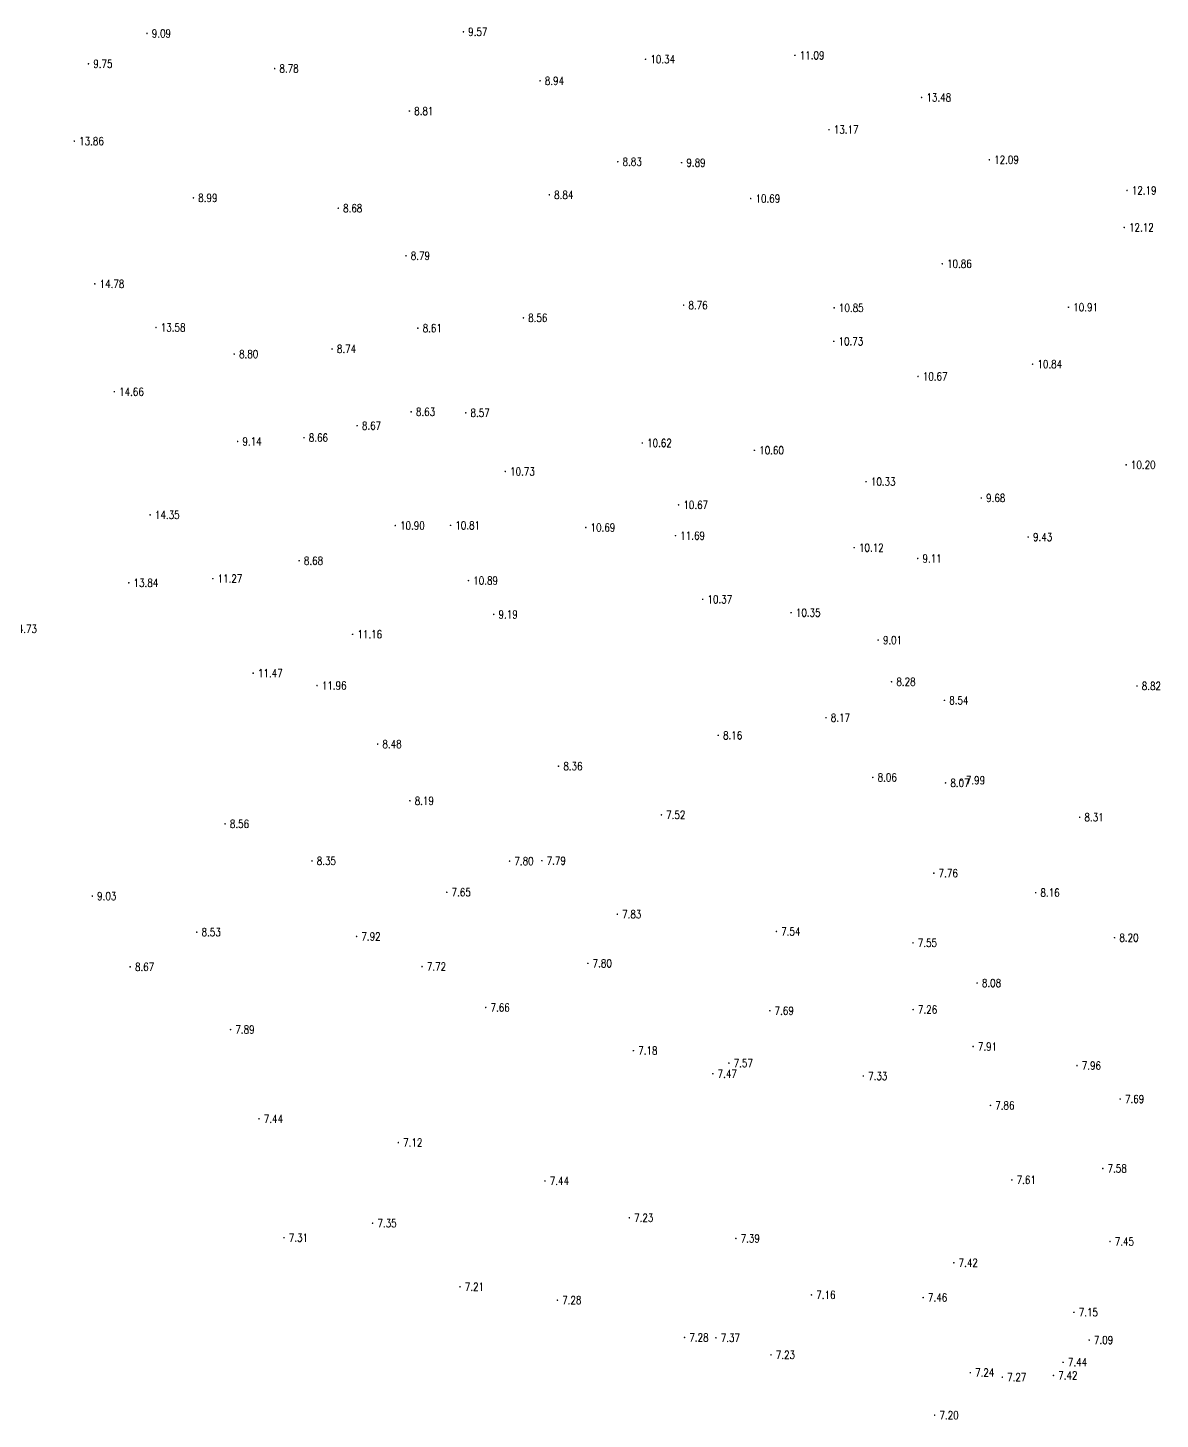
# Model space of a CAD drawing. Extents: x 476861 to 479475, y 2367369 to 2370541.
# Drawn here: x 477275.4 to 477416.8, y 2368489.7 to 2368663.5 of the extents above; entities that cross this region are included whole.
import ezdxf
from ezdxf.enums import TextEntityAlignment as Align

# ---------------------------------------------------------------- set-up
doc = ezdxf.new("R2010")
doc.units = 0
doc.header["$LTSCALE"] = 0.5
doc.layers.get('0').update_dxf_attribs({"linetype": 'CONTINUOUS'})
doc.layers.add('GCD', color=1, linetype='CONTINUOUS')
doc.styles.add('HZ', font='rs.shx', dxfattribs={"width": 0.8, "bigfont": 'hztxt.shx'})

# ---------------------------------------------------------------- blocks, each defined once
blk = doc.blocks.new('GC200')
at = {"linetype": 'Continuous', "const_width": 0.2, "flags": 128}
blk.add_lwpolyline([(-0.1, 0, 1), (0.1, 0, 1)], format="xyb", close=True, dxfattribs=at)

msp = doc.modelspace()

# ---------------------------------------------------------------- block references
at = {"layer": 'GCD', "linetype": 'Continuous'}
ref = msp.add_blockref('GC200', (477329.77, 2368663.018, 9.565), dxfattribs=dict(at, xscale=0.5, yscale=0.5, zscale=0.5))
ref.add_attrib('height', '9.57', dxfattribs={"linetype": 'Continuous', "height": 1, "style": 'HZ', "width": 0.8}).set_placement((477330.37, 2368663.018, 9.565), align=Align.MIDDLE_LEFT)
ref = msp.add_blockref('GC200', (477290.253, 2368662.818, 9.092), dxfattribs=dict(at, xscale=0.5, yscale=0.5, zscale=0.5))
ref.add_attrib('height', '9.09', dxfattribs={"linetype": 'Continuous', "height": 1, "style": 'HZ', "width": 0.8}).set_placement((477290.853, 2368662.818, 9.092), align=Align.MIDDLE_LEFT)
ref = msp.add_blockref('GC200', (477352.52, 2368659.59, 10.342), dxfattribs=dict(at, xscale=0.5, yscale=0.5, zscale=0.5))
ref.add_attrib('height', '10.34', dxfattribs={"linetype": 'Continuous', "height": 1, "style": 'HZ', "width": 0.8}).set_placement((477353.12, 2368659.59, 10.342), align=Align.MIDDLE_LEFT)
ref = msp.add_blockref('GC200', (477371.174, 2368660.078, 11.09), dxfattribs=dict(at, xscale=0.5, yscale=0.5, zscale=0.5))
ref.add_attrib('height', '11.09', dxfattribs={"linetype": 'Continuous', "height": 1, "style": 'HZ', "width": 0.8}).set_placement((477371.774, 2368660.078, 11.09), align=Align.MIDDLE_LEFT)
ref = msp.add_blockref('GC200', (477282.94, 2368659.024, 9.748), dxfattribs=dict(at, xscale=0.5, yscale=0.5, zscale=0.5))
ref.add_attrib('height', '9.75', dxfattribs={"linetype": 'Continuous', "height": 1, "style": 'HZ', "width": 0.8}).set_placement((477283.54, 2368659.024, 9.748), align=Align.MIDDLE_LEFT)
ref = msp.add_blockref('GC200', (477306.198, 2368658.427, 8.78), dxfattribs=dict(at, xscale=0.5, yscale=0.5, zscale=0.5))
ref.add_attrib('height', '8.78', dxfattribs={"linetype": 'Continuous', "height": 1, "style": 'HZ', "width": 0.8}).set_placement((477306.798, 2368658.427, 8.78), align=Align.MIDDLE_LEFT)
ref = msp.add_blockref('GC200', (477339.344, 2368656.897, 8.94), dxfattribs=dict(at, xscale=0.5, yscale=0.5, zscale=0.5))
ref.add_attrib('height', '8.94', dxfattribs={"linetype": 'Continuous', "height": 1, "style": 'HZ', "width": 0.8}).set_placement((477339.944, 2368656.897, 8.94), align=Align.MIDDLE_LEFT)
ref = msp.add_blockref('GC200', (477387, 2368654.816, 13.483), dxfattribs=dict(at, xscale=0.5, yscale=0.5, zscale=0.5))
ref.add_attrib('height', '13.48', dxfattribs={"linetype": 'Continuous', "height": 1, "style": 'HZ', "width": 0.8}).set_placement((477387.6, 2368654.816, 13.483), align=Align.MIDDLE_LEFT)
ref = msp.add_blockref('GC200', (477323.025, 2368653.122, 8.807), dxfattribs=dict(at, xscale=0.5, yscale=0.5, zscale=0.5))
ref.add_attrib('height', '8.81', dxfattribs={"linetype": 'Continuous', "height": 1, "style": 'HZ', "width": 0.8}).set_placement((477323.625, 2368653.122, 8.807), align=Align.MIDDLE_LEFT)
ref = msp.add_blockref('GC200', (477375.431, 2368650.8, 13.168), dxfattribs=dict(at, xscale=0.5, yscale=0.5, zscale=0.5))
ref.add_attrib('height', '13.17', dxfattribs={"linetype": 'Continuous', "height": 1, "style": 'HZ', "width": 0.8}).set_placement((477376.031, 2368650.8, 13.168), align=Align.MIDDLE_LEFT)
ref = msp.add_blockref('GC200', (477281.175, 2368649.363, 13.863), dxfattribs=dict(at, xscale=0.5, yscale=0.5, zscale=0.5))
ref.add_attrib('height', '13.86', dxfattribs={"linetype": 'Continuous', "height": 1, "style": 'HZ', "width": 0.8}).set_placement((477281.775, 2368649.363, 13.863), align=Align.MIDDLE_LEFT)
ref = msp.add_blockref('GC200', (477349.053, 2368646.791, 8.83), dxfattribs=dict(at, xscale=0.5, yscale=0.5, zscale=0.5))
ref.add_attrib('height', '8.83', dxfattribs={"linetype": 'Continuous', "height": 1, "style": 'HZ', "width": 0.8}).set_placement((477349.653, 2368646.791, 8.83), align=Align.MIDDLE_LEFT)
ref = msp.add_blockref('GC200', (477357.021, 2368646.67, 9.885), dxfattribs=dict(at, xscale=0.5, yscale=0.5, zscale=0.5))
ref.add_attrib('height', '9.89', dxfattribs={"linetype": 'Continuous', "height": 1, "style": 'HZ', "width": 0.8}).set_placement((477357.621, 2368646.67, 9.885), align=Align.MIDDLE_LEFT)
ref = msp.add_blockref('GC200', (477395.458, 2368647.038, 12.093), dxfattribs=dict(at, xscale=0.5, yscale=0.5, zscale=0.5))
ref.add_attrib('height', '12.09', dxfattribs={"linetype": 'Continuous', "height": 1, "style": 'HZ', "width": 0.8}).set_placement((477396.058, 2368647.038, 12.093), align=Align.MIDDLE_LEFT)
ref = msp.add_blockref('GC200', (477296.048, 2368642.275, 8.994), dxfattribs=dict(at, xscale=0.5, yscale=0.5, zscale=0.5))
ref.add_attrib('height', '8.99', dxfattribs={"linetype": 'Continuous', "height": 1, "style": 'HZ', "width": 0.8}).set_placement((477296.648, 2368642.275, 8.994), align=Align.MIDDLE_LEFT)
ref = msp.add_blockref('GC200', (477340.503, 2368642.66, 8.837), dxfattribs=dict(at, xscale=0.5, yscale=0.5, zscale=0.5))
ref.add_attrib('height', '8.84', dxfattribs={"linetype": 'Continuous', "height": 1, "style": 'HZ', "width": 0.8}).set_placement((477341.103, 2368642.66, 8.837), align=Align.MIDDLE_LEFT)
ref = msp.add_blockref('GC200', (477365.651, 2368642.19, 10.685), dxfattribs=dict(at, xscale=0.5, yscale=0.5, zscale=0.5))
ref.add_attrib('height', '10.69', dxfattribs={"linetype": 'Continuous', "height": 1, "style": 'HZ', "width": 0.8}).set_placement((477366.251, 2368642.19, 10.685), align=Align.MIDDLE_LEFT)
ref = msp.add_blockref('GC200', (477412.653, 2368643.201, 12.189), dxfattribs=dict(at, xscale=0.5, yscale=0.5, zscale=0.5))
ref.add_attrib('height', '12.19', dxfattribs={"linetype": 'Continuous', "height": 1, "style": 'HZ', "width": 0.8}).set_placement((477413.253, 2368643.201, 12.189), align=Align.MIDDLE_LEFT)
ref = msp.add_blockref('GC200', (477314.142, 2368640.977, 8.68), dxfattribs=dict(at, xscale=0.5, yscale=0.5, zscale=0.5))
ref.add_attrib('height', '8.68', dxfattribs={"linetype": 'Continuous', "height": 1, "style": 'HZ', "width": 0.8}).set_placement((477314.742, 2368640.977, 8.68), align=Align.MIDDLE_LEFT)
ref = msp.add_blockref('GC200', (477412.308, 2368638.58, 12.123), dxfattribs=dict(at, xscale=0.5, yscale=0.5, zscale=0.5))
ref.add_attrib('height', '12.12', dxfattribs={"linetype": 'Continuous', "height": 1, "style": 'HZ', "width": 0.8}).set_placement((477412.908, 2368638.58, 12.123), align=Align.MIDDLE_LEFT)
ref = msp.add_blockref('GC200', (477322.6, 2368635.042, 8.786), dxfattribs=dict(at, xscale=0.5, yscale=0.5, zscale=0.5))
ref.add_attrib('height', '8.79', dxfattribs={"linetype": 'Continuous', "height": 1, "style": 'HZ', "width": 0.8}).set_placement((477323.2, 2368635.042, 8.786), align=Align.MIDDLE_LEFT)
ref = msp.add_blockref('GC200', (477389.58, 2368634.039, 10.858), dxfattribs=dict(at, xscale=0.5, yscale=0.5, zscale=0.5))
ref.add_attrib('height', '10.86', dxfattribs={"linetype": 'Continuous', "height": 1, "style": 'HZ', "width": 0.8}).set_placement((477390.18, 2368634.039, 10.858), align=Align.MIDDLE_LEFT)
ref = msp.add_blockref('GC200', (477283.736, 2368631.527, 14.78), dxfattribs=dict(at, xscale=0.5, yscale=0.5, zscale=0.5))
ref.add_attrib('height', '14.78', dxfattribs={"linetype": 'Continuous', "height": 1, "style": 'HZ', "width": 0.8}).set_placement((477284.336, 2368631.527, 14.78), align=Align.MIDDLE_LEFT)
ref = msp.add_blockref('GC200', (477357.283, 2368628.868, 8.76), dxfattribs=dict(at, xscale=0.5, yscale=0.5, zscale=0.5))
ref.add_attrib('height', '8.76', dxfattribs={"linetype": 'Continuous', "height": 1, "style": 'HZ', "width": 0.8}).set_placement((477357.883, 2368628.868, 8.76), align=Align.MIDDLE_LEFT)
ref = msp.add_blockref('GC200', (477376.074, 2368628.538, 10.847), dxfattribs=dict(at, xscale=0.5, yscale=0.5, zscale=0.5))
ref.add_attrib('height', '10.85', dxfattribs={"linetype": 'Continuous', "height": 1, "style": 'HZ', "width": 0.8}).set_placement((477376.674, 2368628.538, 10.847), align=Align.MIDDLE_LEFT)
ref = msp.add_blockref('GC200', (477405.344, 2368628.609, 10.912), dxfattribs=dict(at, xscale=0.5, yscale=0.5, zscale=0.5))
ref.add_attrib('height', '10.91', dxfattribs={"linetype": 'Continuous', "height": 1, "style": 'HZ', "width": 0.8}).set_placement((477405.944, 2368628.609, 10.912), align=Align.MIDDLE_LEFT)
ref = msp.add_blockref('GC200', (477337.261, 2368627.286, 8.56), dxfattribs=dict(at, xscale=0.5, yscale=0.5, zscale=0.5))
ref.add_attrib('height', '8.56', dxfattribs={"linetype": 'Continuous', "height": 1, "style": 'HZ', "width": 0.8}).set_placement((477337.861, 2368627.286, 8.56), align=Align.MIDDLE_LEFT)
ref = msp.add_blockref('GC200', (477291.373, 2368626.08, 13.583), dxfattribs=dict(at, xscale=0.5, yscale=0.5, zscale=0.5))
ref.add_attrib('height', '13.58', dxfattribs={"linetype": 'Continuous', "height": 1, "style": 'HZ', "width": 0.8}).set_placement((477291.973, 2368626.08, 13.583), align=Align.MIDDLE_LEFT)
ref = msp.add_blockref('GC200', (477324.084, 2368625.999, 8.612), dxfattribs=dict(at, xscale=0.5, yscale=0.5, zscale=0.5))
ref.add_attrib('height', '8.61', dxfattribs={"linetype": 'Continuous', "height": 1, "style": 'HZ', "width": 0.8}).set_placement((477324.684, 2368625.999, 8.612), align=Align.MIDDLE_LEFT)
ref = msp.add_blockref('GC200', (477313.369, 2368623.396, 8.744), dxfattribs=dict(at, xscale=0.5, yscale=0.5, zscale=0.5))
ref.add_attrib('height', '8.74', dxfattribs={"linetype": 'Continuous', "height": 1, "style": 'HZ', "width": 0.8}).set_placement((477313.969, 2368623.396, 8.744), align=Align.MIDDLE_LEFT)
ref = msp.add_blockref('GC200', (477376.026, 2368624.347, 10.734), dxfattribs=dict(at, xscale=0.5, yscale=0.5, zscale=0.5))
ref.add_attrib('height', '10.73', dxfattribs={"linetype": 'Continuous', "height": 1, "style": 'HZ', "width": 0.8}).set_placement((477376.626, 2368624.347, 10.734), align=Align.MIDDLE_LEFT)
ref = msp.add_blockref('GC200', (477301.148, 2368622.762, 8.795), dxfattribs=dict(at, xscale=0.5, yscale=0.5, zscale=0.5))
ref.add_attrib('height', '8.80', dxfattribs={"linetype": 'Continuous', "height": 1, "style": 'HZ', "width": 0.8}).set_placement((477301.748, 2368622.762, 8.795), align=Align.MIDDLE_LEFT)
ref = msp.add_blockref('GC200', (477400.865, 2368621.497, 10.838), dxfattribs=dict(at, xscale=0.5, yscale=0.5, zscale=0.5))
ref.add_attrib('height', '10.84', dxfattribs={"linetype": 'Continuous', "height": 1, "style": 'HZ', "width": 0.8}).set_placement((477401.465, 2368621.497, 10.838), align=Align.MIDDLE_LEFT)
ref = msp.add_blockref('GC200', (477386.552, 2368619.963, 10.668), dxfattribs=dict(at, xscale=0.5, yscale=0.5, zscale=0.5))
ref.add_attrib('height', '10.67', dxfattribs={"linetype": 'Continuous', "height": 1, "style": 'HZ', "width": 0.8}).set_placement((477387.152, 2368619.963, 10.668), align=Align.MIDDLE_LEFT)
ref = msp.add_blockref('GC200', (477286.174, 2368618.057, 14.664), dxfattribs=dict(at, xscale=0.5, yscale=0.5, zscale=0.5))
ref.add_attrib('height', '14.66', dxfattribs={"linetype": 'Continuous', "height": 1, "style": 'HZ', "width": 0.8}).set_placement((477286.774, 2368618.057, 14.664), align=Align.MIDDLE_LEFT)
ref = msp.add_blockref('GC200', (477323.241, 2368615.544, 8.63), dxfattribs=dict(at, xscale=0.5, yscale=0.5, zscale=0.5))
ref.add_attrib('height', '8.63', dxfattribs={"linetype": 'Continuous', "height": 1, "style": 'HZ', "width": 0.8}).set_placement((477323.841, 2368615.544, 8.63), align=Align.MIDDLE_LEFT)
ref = msp.add_blockref('GC200', (477330.063, 2368615.42, 8.569), dxfattribs=dict(at, xscale=0.5, yscale=0.5, zscale=0.5))
ref.add_attrib('height', '8.57', dxfattribs={"linetype": 'Continuous', "height": 1, "style": 'HZ', "width": 0.8}).set_placement((477330.663, 2368615.42, 8.569), align=Align.MIDDLE_LEFT)
ref = msp.add_blockref('GC200', (477316.496, 2368613.814, 8.67), dxfattribs=dict(at, xscale=0.5, yscale=0.5, zscale=0.5))
ref.add_attrib('height', '8.67', dxfattribs={"linetype": 'Continuous', "height": 1, "style": 'HZ', "width": 0.8}).set_placement((477317.096, 2368613.814, 8.67), align=Align.MIDDLE_LEFT)
ref = msp.add_blockref('GC200', (477301.572, 2368611.841, 9.136), dxfattribs=dict(at, xscale=0.5, yscale=0.5, zscale=0.5))
ref.add_attrib('height', '9.14', dxfattribs={"linetype": 'Continuous', "height": 1, "style": 'HZ', "width": 0.8}).set_placement((477302.172, 2368611.841, 9.136), align=Align.MIDDLE_LEFT)
ref = msp.add_blockref('GC200', (477309.862, 2368612.318, 8.665), dxfattribs=dict(at, xscale=0.5, yscale=0.5, zscale=0.5))
ref.add_attrib('height', '8.66', dxfattribs={"linetype": 'Continuous', "height": 1, "style": 'HZ', "width": 0.8}).set_placement((477310.462, 2368612.318, 8.665), align=Align.MIDDLE_LEFT)
ref = msp.add_blockref('GC200', (477352.113, 2368611.65, 10.617), dxfattribs=dict(at, xscale=0.5, yscale=0.5, zscale=0.5))
ref.add_attrib('height', '10.62', dxfattribs={"linetype": 'Continuous', "height": 1, "style": 'HZ', "width": 0.8}).set_placement((477352.713, 2368611.65, 10.617), align=Align.MIDDLE_LEFT)
ref = msp.add_blockref('GC200', (477366.116, 2368610.734, 10.597), dxfattribs=dict(at, xscale=0.5, yscale=0.5, zscale=0.5))
ref.add_attrib('height', '10.60', dxfattribs={"linetype": 'Continuous', "height": 1, "style": 'HZ', "width": 0.8}).set_placement((477366.716, 2368610.734, 10.597), align=Align.MIDDLE_LEFT)
ref = msp.add_blockref('GC200', (477335, 2368608.092, 10.733), dxfattribs=dict(at, xscale=0.5, yscale=0.5, zscale=0.5))
ref.add_attrib('height', '10.73', dxfattribs={"linetype": 'Continuous', "height": 1, "style": 'HZ', "width": 0.8}).set_placement((477335.6, 2368608.092, 10.733), align=Align.MIDDLE_LEFT)
ref = msp.add_blockref('GC200', (477412.541, 2368608.922, 10.202), dxfattribs=dict(at, xscale=0.5, yscale=0.5, zscale=0.5))
ref.add_attrib('height', '10.20', dxfattribs={"linetype": 'Continuous', "height": 1, "style": 'HZ', "width": 0.8}).set_placement((477413.141, 2368608.922, 10.202), align=Align.MIDDLE_LEFT)
ref = msp.add_blockref('GC200', (477380.061, 2368606.824, 10.33), dxfattribs=dict(at, xscale=0.5, yscale=0.5, zscale=0.5))
ref.add_attrib('height', '10.33', dxfattribs={"linetype": 'Continuous', "height": 1, "style": 'HZ', "width": 0.8}).set_placement((477380.661, 2368606.824, 10.33), align=Align.MIDDLE_LEFT)
ref = msp.add_blockref('GC200', (477356.648, 2368603.913, 10.668), dxfattribs=dict(at, xscale=0.5, yscale=0.5, zscale=0.5))
ref.add_attrib('height', '10.67', dxfattribs={"linetype": 'Continuous', "height": 1, "style": 'HZ', "width": 0.8}).set_placement((477357.248, 2368603.913, 10.668), align=Align.MIDDLE_LEFT)
ref = msp.add_blockref('GC200', (477394.458, 2368604.781, 9.679), dxfattribs=dict(at, xscale=0.5, yscale=0.5, zscale=0.5))
ref.add_attrib('height', '9.68', dxfattribs={"linetype": 'Continuous', "height": 1, "style": 'HZ', "width": 0.8}).set_placement((477395.058, 2368604.781, 9.679), align=Align.MIDDLE_LEFT)
ref = msp.add_blockref('GC200', (477290.645, 2368602.668, 14.346), dxfattribs=dict(at, xscale=0.5, yscale=0.5, zscale=0.5))
ref.add_attrib('height', '14.35', dxfattribs={"linetype": 'Continuous', "height": 1, "style": 'HZ', "width": 0.8}).set_placement((477291.245, 2368602.668, 14.346), align=Align.MIDDLE_LEFT)
ref = msp.add_blockref('GC200', (477321.258, 2368601.339, 10.904), dxfattribs=dict(at, xscale=0.5, yscale=0.5, zscale=0.5))
ref.add_attrib('height', '10.90', dxfattribs={"linetype": 'Continuous', "height": 1, "style": 'HZ', "width": 0.8}).set_placement((477321.858, 2368601.339, 10.904), align=Align.MIDDLE_LEFT)
ref = msp.add_blockref('GC200', (477328.164, 2368601.361, 10.813), dxfattribs=dict(at, xscale=0.5, yscale=0.5, zscale=0.5))
ref.add_attrib('height', '10.81', dxfattribs={"linetype": 'Continuous', "height": 1, "style": 'HZ', "width": 0.8}).set_placement((477328.764, 2368601.361, 10.813), align=Align.MIDDLE_LEFT)
ref = msp.add_blockref('GC200', (477345.054, 2368601.094, 10.686), dxfattribs=dict(at, xscale=0.5, yscale=0.5, zscale=0.5))
ref.add_attrib('height', '10.69', dxfattribs={"linetype": 'Continuous', "height": 1, "style": 'HZ', "width": 0.8}).set_placement((477345.654, 2368601.094, 10.686), align=Align.MIDDLE_LEFT)
ref = msp.add_blockref('GC200', (477356.259, 2368600.072, 11.685), dxfattribs=dict(at, xscale=0.5, yscale=0.5, zscale=0.5))
ref.add_attrib('height', '11.69', dxfattribs={"linetype": 'Continuous', "height": 1, "style": 'HZ', "width": 0.8}).set_placement((477356.859, 2368600.072, 11.685), align=Align.MIDDLE_LEFT)
ref = msp.add_blockref('GC200', (477400.314, 2368599.903, 9.425), dxfattribs=dict(at, xscale=0.5, yscale=0.5, zscale=0.5))
ref.add_attrib('height', '9.43', dxfattribs={"linetype": 'Continuous', "height": 1, "style": 'HZ', "width": 0.8}).set_placement((477400.914, 2368599.903, 9.425), align=Align.MIDDLE_LEFT)
ref = msp.add_blockref('GC200', (477309.248, 2368596.942, 8.681), dxfattribs=dict(at, xscale=0.5, yscale=0.5, zscale=0.5))
ref.add_attrib('height', '8.68', dxfattribs={"linetype": 'Continuous', "height": 1, "style": 'HZ', "width": 0.8}).set_placement((477309.848, 2368596.942, 8.681), align=Align.MIDDLE_LEFT)
ref = msp.add_blockref('GC200', (477378.577, 2368598.57, 10.123), dxfattribs=dict(at, xscale=0.5, yscale=0.5, zscale=0.5))
ref.add_attrib('height', '10.12', dxfattribs={"linetype": 'Continuous', "height": 1, "style": 'HZ', "width": 0.8}).set_placement((477379.177, 2368598.57, 10.123), align=Align.MIDDLE_LEFT)
ref = msp.add_blockref('GC200', (477386.513, 2368597.221, 9.107), dxfattribs=dict(at, xscale=0.5, yscale=0.5, zscale=0.5))
ref.add_attrib('height', '9.11', dxfattribs={"linetype": 'Continuous', "height": 1, "style": 'HZ', "width": 0.8}).set_placement((477387.113, 2368597.221, 9.107), align=Align.MIDDLE_LEFT)
ref = msp.add_blockref('GC200', (477287.975, 2368594.183, 13.836), dxfattribs=dict(at, xscale=0.5, yscale=0.5, zscale=0.5))
ref.add_attrib('height', '13.84', dxfattribs={"linetype": 'Continuous', "height": 1, "style": 'HZ', "width": 0.8}).set_placement((477288.575, 2368594.183, 13.836), align=Align.MIDDLE_LEFT)
ref = msp.add_blockref('GC200', (477298.473, 2368594.703, 11.274), dxfattribs=dict(at, xscale=0.5, yscale=0.5, zscale=0.5))
ref.add_attrib('height', '11.27', dxfattribs={"linetype": 'Continuous', "height": 1, "style": 'HZ', "width": 0.8}).set_placement((477299.073, 2368594.703, 11.274), align=Align.MIDDLE_LEFT)
ref = msp.add_blockref('GC200', (477330.401, 2368594.46, 10.89), dxfattribs=dict(at, xscale=0.5, yscale=0.5, zscale=0.5))
ref.add_attrib('height', '10.89', dxfattribs={"linetype": 'Continuous', "height": 1, "style": 'HZ', "width": 0.8}).set_placement((477331.001, 2368594.46, 10.89), align=Align.MIDDLE_LEFT)
ref = msp.add_blockref('GC200', (477359.652, 2368592.116, 10.374), dxfattribs=dict(at, xscale=0.5, yscale=0.5, zscale=0.5))
ref.add_attrib('height', '10.37', dxfattribs={"linetype": 'Continuous', "height": 1, "style": 'HZ', "width": 0.8}).set_placement((477360.252, 2368592.116, 10.374), align=Align.MIDDLE_LEFT)
ref = msp.add_blockref('GC200', (477333.556, 2368590.238, 9.19), dxfattribs=dict(at, xscale=0.5, yscale=0.5, zscale=0.5))
ref.add_attrib('height', '9.19', dxfattribs={"linetype": 'Continuous', "height": 1, "style": 'HZ', "width": 0.8}).set_placement((477334.156, 2368590.238, 9.19), align=Align.MIDDLE_LEFT)
ref = msp.add_blockref('GC200', (477370.696, 2368590.449, 10.35), dxfattribs=dict(at, xscale=0.5, yscale=0.5, zscale=0.5))
ref.add_attrib('height', '10.35', dxfattribs={"linetype": 'Continuous', "height": 1, "style": 'HZ', "width": 0.8}).set_placement((477371.296, 2368590.449, 10.35), align=Align.MIDDLE_LEFT)
ref = msp.add_blockref('GC200', (477272.83, 2368588.418, 14.731), dxfattribs=dict(at, xscale=0.5, yscale=0.5, zscale=0.5))
ref.add_attrib('height', '14.73', dxfattribs={"linetype": 'Continuous', "height": 1, "style": 'HZ', "width": 0.8}).set_placement((477273.43, 2368588.418, 14.731), align=Align.MIDDLE_LEFT)
ref = msp.add_blockref('GC200', (477315.931, 2368587.75, 11.158), dxfattribs=dict(at, xscale=0.5, yscale=0.5, zscale=0.5))
ref.add_attrib('height', '11.16', dxfattribs={"linetype": 'Continuous', "height": 1, "style": 'HZ', "width": 0.8}).set_placement((477316.531, 2368587.75, 11.158), align=Align.MIDDLE_LEFT)
ref = msp.add_blockref('GC200', (477381.566, 2368587.03, 9.01), dxfattribs=dict(at, xscale=0.5, yscale=0.5, zscale=0.5))
ref.add_attrib('height', '9.01', dxfattribs={"linetype": 'Continuous', "height": 1, "style": 'HZ', "width": 0.8}).set_placement((477382.166, 2368587.03, 9.01), align=Align.MIDDLE_LEFT)
ref = msp.add_blockref('GC200', (477303.514, 2368582.896, 11.474), dxfattribs=dict(at, xscale=0.5, yscale=0.5, zscale=0.5))
ref.add_attrib('height', '11.47', dxfattribs={"linetype": 'Continuous', "height": 1, "style": 'HZ', "width": 0.8}).set_placement((477304.114, 2368582.896, 11.474), align=Align.MIDDLE_LEFT)
ref = msp.add_blockref('GC200', (477311.489, 2368581.346, 11.964), dxfattribs=dict(at, xscale=0.5, yscale=0.5, zscale=0.5))
ref.add_attrib('height', '11.96', dxfattribs={"linetype": 'Continuous', "height": 1, "style": 'HZ', "width": 0.8}).set_placement((477312.089, 2368581.346, 11.964), align=Align.MIDDLE_LEFT)
ref = msp.add_blockref('GC200', (477383.249, 2368581.822, 8.282), dxfattribs=dict(at, xscale=0.5, yscale=0.5, zscale=0.5))
ref.add_attrib('height', '8.28', dxfattribs={"linetype": 'Continuous', "height": 1, "style": 'HZ', "width": 0.8}).set_placement((477383.849, 2368581.822, 8.282), align=Align.MIDDLE_LEFT)
ref = msp.add_blockref('GC200', (477413.897, 2368581.293, 8.822), dxfattribs=dict(at, xscale=0.5, yscale=0.5, zscale=0.5))
ref.add_attrib('height', '8.82', dxfattribs={"linetype": 'Continuous', "height": 1, "style": 'HZ', "width": 0.8}).set_placement((477414.497, 2368581.293, 8.822), align=Align.MIDDLE_LEFT)
ref = msp.add_blockref('GC200', (477389.854, 2368579.499, 8.54), dxfattribs=dict(at, xscale=0.5, yscale=0.5, zscale=0.5))
ref.add_attrib('height', '8.54', dxfattribs={"linetype": 'Continuous', "height": 1, "style": 'HZ', "width": 0.8}).set_placement((477390.454, 2368579.499, 8.54), align=Align.MIDDLE_LEFT)
ref = msp.add_blockref('GC200', (477375.061, 2368577.334, 8.169), dxfattribs=dict(at, xscale=0.5, yscale=0.5, zscale=0.5))
ref.add_attrib('height', '8.17', dxfattribs={"linetype": 'Continuous', "height": 1, "style": 'HZ', "width": 0.8}).set_placement((477375.661, 2368577.334, 8.169), align=Align.MIDDLE_LEFT)
ref = msp.add_blockref('GC200', (477361.602, 2368575.124, 8.164), dxfattribs=dict(at, xscale=0.5, yscale=0.5, zscale=0.5))
ref.add_attrib('height', '8.16', dxfattribs={"linetype": 'Continuous', "height": 1, "style": 'HZ', "width": 0.8}).set_placement((477362.202, 2368575.124, 8.164), align=Align.MIDDLE_LEFT)
ref = msp.add_blockref('GC200', (477319.06, 2368574.037, 8.477), dxfattribs=dict(at, xscale=0.5, yscale=0.5, zscale=0.5))
ref.add_attrib('height', '8.48', dxfattribs={"linetype": 'Continuous', "height": 1, "style": 'HZ', "width": 0.8}).set_placement((477319.66, 2368574.037, 8.477), align=Align.MIDDLE_LEFT)
ref = msp.add_blockref('GC200', (477341.652, 2368571.27, 8.357), dxfattribs=dict(at, xscale=0.5, yscale=0.5, zscale=0.5))
ref.add_attrib('height', '8.36', dxfattribs={"linetype": 'Continuous', "height": 1, "style": 'HZ', "width": 0.8}).set_placement((477342.252, 2368571.27, 8.357), align=Align.MIDDLE_LEFT)
ref = msp.add_blockref('GC200', (477380.905, 2368569.875, 8.056), dxfattribs=dict(at, xscale=0.5, yscale=0.5, zscale=0.5))
ref.add_attrib('height', '8.06', dxfattribs={"linetype": 'Continuous', "height": 1, "style": 'HZ', "width": 0.8}).set_placement((477381.505, 2368569.875, 8.056), align=Align.MIDDLE_LEFT)
ref = msp.add_blockref('GC200', (477389.991, 2368569.19, 8.066), dxfattribs=dict(at, xscale=0.5, yscale=0.5, zscale=0.5))
ref.add_attrib('height', '8.07', dxfattribs={"linetype": 'Continuous', "height": 1, "style": 'HZ', "width": 0.8}).set_placement((477390.591, 2368569.19, 8.066), align=Align.MIDDLE_LEFT)
ref = msp.add_blockref('GC200', (477391.926, 2368569.521, 7.991), dxfattribs=dict(at, xscale=0.5, yscale=0.5, zscale=0.5))
ref.add_attrib('height', '7.99', dxfattribs={"linetype": 'Continuous', "height": 1, "style": 'HZ', "width": 0.8}).set_placement((477392.526, 2368569.521, 7.991), align=Align.MIDDLE_LEFT)
ref = msp.add_blockref('GC200', (477323.089, 2368566.952, 8.189), dxfattribs=dict(at, xscale=0.5, yscale=0.5, zscale=0.5))
ref.add_attrib('height', '8.19', dxfattribs={"linetype": 'Continuous', "height": 1, "style": 'HZ', "width": 0.8}).set_placement((477323.689, 2368566.952, 8.189), align=Align.MIDDLE_LEFT)
ref = msp.add_blockref('GC200', (477300.005, 2368564.068, 8.56), dxfattribs=dict(at, xscale=0.5, yscale=0.5, zscale=0.5))
ref.add_attrib('height', '8.56', dxfattribs={"linetype": 'Continuous', "height": 1, "style": 'HZ', "width": 0.8}).set_placement((477300.605, 2368564.068, 8.56), align=Align.MIDDLE_LEFT)
ref = msp.add_blockref('GC200', (477354.496, 2368565.193, 7.52), dxfattribs=dict(at, xscale=0.5, yscale=0.5, zscale=0.5))
ref.add_attrib('height', '7.52', dxfattribs={"linetype": 'Continuous', "height": 1, "style": 'HZ', "width": 0.8}).set_placement((477355.096, 2368565.193, 7.52), align=Align.MIDDLE_LEFT)
ref = msp.add_blockref('GC200', (477406.737, 2368564.89, 8.313), dxfattribs=dict(at, xscale=0.5, yscale=0.5, zscale=0.5))
ref.add_attrib('height', '8.31', dxfattribs={"linetype": 'Continuous', "height": 1, "style": 'HZ', "width": 0.8}).set_placement((477407.337, 2368564.89, 8.313), align=Align.MIDDLE_LEFT)
ref = msp.add_blockref('GC200', (477310.857, 2368559.436, 8.354), dxfattribs=dict(at, xscale=0.5, yscale=0.5, zscale=0.5))
ref.add_attrib('height', '8.35', dxfattribs={"linetype": 'Continuous', "height": 1, "style": 'HZ', "width": 0.8}).set_placement((477311.457, 2368559.436, 8.354), align=Align.MIDDLE_LEFT)
ref = msp.add_blockref('GC200', (477335.539, 2368559.417, 7.804), dxfattribs=dict(at, xscale=0.5, yscale=0.5, zscale=0.5))
ref.add_attrib('height', '7.80', dxfattribs={"linetype": 'Continuous', "height": 1, "style": 'HZ', "width": 0.8}).set_placement((477336.139, 2368559.417, 7.804), align=Align.MIDDLE_LEFT)
ref = msp.add_blockref('GC200', (477339.572, 2368559.467, 7.792), dxfattribs=dict(at, xscale=0.5, yscale=0.5, zscale=0.5))
ref.add_attrib('height', '7.79', dxfattribs={"linetype": 'Continuous', "height": 1, "style": 'HZ', "width": 0.8}).set_placement((477340.172, 2368559.467, 7.792), align=Align.MIDDLE_LEFT)
ref = msp.add_blockref('GC200', (477388.524, 2368557.905, 7.76), dxfattribs=dict(at, xscale=0.5, yscale=0.5, zscale=0.5))
ref.add_attrib('height', '7.76', dxfattribs={"linetype": 'Continuous', "height": 1, "style": 'HZ', "width": 0.8}).set_placement((477389.124, 2368557.905, 7.76), align=Align.MIDDLE_LEFT)
ref = msp.add_blockref('GC200', (477327.695, 2368555.521, 7.65), dxfattribs=dict(at, xscale=0.5, yscale=0.5, zscale=0.5))
ref.add_attrib('height', '7.65', dxfattribs={"linetype": 'Continuous', "height": 1, "style": 'HZ', "width": 0.8}).set_placement((477328.295, 2368555.521, 7.65), align=Align.MIDDLE_LEFT)
ref = msp.add_blockref('GC200', (477401.244, 2368555.474, 8.163), dxfattribs=dict(at, xscale=0.5, yscale=0.5, zscale=0.5))
ref.add_attrib('height', '8.16', dxfattribs={"linetype": 'Continuous', "height": 1, "style": 'HZ', "width": 0.8}).set_placement((477401.844, 2368555.474, 8.163), align=Align.MIDDLE_LEFT)
ref = msp.add_blockref('GC200', (477283.424, 2368555.045, 9.027), dxfattribs=dict(at, xscale=0.5, yscale=0.5, zscale=0.5))
ref.add_attrib('height', '9.03', dxfattribs={"linetype": 'Continuous', "height": 1, "style": 'HZ', "width": 0.8}).set_placement((477284.024, 2368555.045, 9.027), align=Align.MIDDLE_LEFT)
ref = msp.add_blockref('GC200', (477348.997, 2368552.776, 7.828), dxfattribs=dict(at, xscale=0.5, yscale=0.5, zscale=0.5))
ref.add_attrib('height', '7.83', dxfattribs={"linetype": 'Continuous', "height": 1, "style": 'HZ', "width": 0.8}).set_placement((477349.597, 2368552.776, 7.828), align=Align.MIDDLE_LEFT)
ref = msp.add_blockref('GC200', (477296.468, 2368550.539, 8.532), dxfattribs=dict(at, xscale=0.5, yscale=0.5, zscale=0.5))
ref.add_attrib('height', '8.53', dxfattribs={"linetype": 'Continuous', "height": 1, "style": 'HZ', "width": 0.8}).set_placement((477297.068, 2368550.539, 8.532), align=Align.MIDDLE_LEFT)
ref = msp.add_blockref('GC200', (477316.43, 2368550.001, 7.918), dxfattribs=dict(at, xscale=0.5, yscale=0.5, zscale=0.5))
ref.add_attrib('height', '7.92', dxfattribs={"linetype": 'Continuous', "height": 1, "style": 'HZ', "width": 0.8}).set_placement((477317.03, 2368550.001, 7.918), align=Align.MIDDLE_LEFT)
ref = msp.add_blockref('GC200', (477368.86, 2368550.628, 7.54), dxfattribs=dict(at, xscale=0.5, yscale=0.5, zscale=0.5))
ref.add_attrib('height', '7.54', dxfattribs={"linetype": 'Continuous', "height": 1, "style": 'HZ', "width": 0.8}).set_placement((477369.46, 2368550.628, 7.54), align=Align.MIDDLE_LEFT)
ref = msp.add_blockref('GC200', (477385.927, 2368549.206, 7.545), dxfattribs=dict(at, xscale=0.5, yscale=0.5, zscale=0.5))
ref.add_attrib('height', '7.55', dxfattribs={"linetype": 'Continuous', "height": 1, "style": 'HZ', "width": 0.8}).set_placement((477386.527, 2368549.206, 7.545), align=Align.MIDDLE_LEFT)
ref = msp.add_blockref('GC200', (477411.097, 2368549.848, 8.2), dxfattribs=dict(at, xscale=0.5, yscale=0.5, zscale=0.5))
ref.add_attrib('height', '8.20', dxfattribs={"linetype": 'Continuous', "height": 1, "style": 'HZ', "width": 0.8}).set_placement((477411.697, 2368549.848, 8.2), align=Align.MIDDLE_LEFT)
ref = msp.add_blockref('GC200', (477345.314, 2368546.64, 7.803), dxfattribs=dict(at, xscale=0.5, yscale=0.5, zscale=0.5))
ref.add_attrib('height', '7.80', dxfattribs={"linetype": 'Continuous', "height": 1, "style": 'HZ', "width": 0.8}).set_placement((477345.914, 2368546.64, 7.803), align=Align.MIDDLE_LEFT)
ref = msp.add_blockref('GC200', (477288.152, 2368546.202, 8.67), dxfattribs=dict(at, xscale=0.5, yscale=0.5, zscale=0.5))
ref.add_attrib('height', '8.67', dxfattribs={"linetype": 'Continuous', "height": 1, "style": 'HZ', "width": 0.8}).set_placement((477288.752, 2368546.202, 8.67), align=Align.MIDDLE_LEFT)
ref = msp.add_blockref('GC200', (477324.605, 2368546.237, 7.718), dxfattribs=dict(at, xscale=0.5, yscale=0.5, zscale=0.5))
ref.add_attrib('height', '7.72', dxfattribs={"linetype": 'Continuous', "height": 1, "style": 'HZ', "width": 0.8}).set_placement((477325.205, 2368546.237, 7.718), align=Align.MIDDLE_LEFT)
ref = msp.add_blockref('GC200', (477393.931, 2368544.184, 8.075), dxfattribs=dict(at, xscale=0.5, yscale=0.5, zscale=0.5))
ref.add_attrib('height', '8.08', dxfattribs={"linetype": 'Continuous', "height": 1, "style": 'HZ', "width": 0.8}).set_placement((477394.531, 2368544.184, 8.075), align=Align.MIDDLE_LEFT)
ref = msp.add_blockref('GC200', (477332.56, 2368541.128, 7.659), dxfattribs=dict(at, xscale=0.5, yscale=0.5, zscale=0.5))
ref.add_attrib('height', '7.66', dxfattribs={"linetype": 'Continuous', "height": 1, "style": 'HZ', "width": 0.8}).set_placement((477333.16, 2368541.128, 7.659), align=Align.MIDDLE_LEFT)
ref = msp.add_blockref('GC200', (477368.045, 2368540.723, 7.689), dxfattribs=dict(at, xscale=0.5, yscale=0.5, zscale=0.5))
ref.add_attrib('height', '7.69', dxfattribs={"linetype": 'Continuous', "height": 1, "style": 'HZ', "width": 0.8}).set_placement((477368.645, 2368540.723, 7.689), align=Align.MIDDLE_LEFT)
ref = msp.add_blockref('GC200', (477385.941, 2368540.863, 7.256), dxfattribs=dict(at, xscale=0.5, yscale=0.5, zscale=0.5))
ref.add_attrib('height', '7.26', dxfattribs={"linetype": 'Continuous', "height": 1, "style": 'HZ', "width": 0.8}).set_placement((477386.541, 2368540.863, 7.256), align=Align.MIDDLE_LEFT)
ref = msp.add_blockref('GC200', (477300.69, 2368538.364, 7.89), dxfattribs=dict(at, xscale=0.5, yscale=0.5, zscale=0.5))
ref.add_attrib('height', '7.89', dxfattribs={"linetype": 'Continuous', "height": 1, "style": 'HZ', "width": 0.8}).set_placement((477301.29, 2368538.364, 7.89), align=Align.MIDDLE_LEFT)
ref = msp.add_blockref('GC200', (477393.432, 2368536.25, 7.908), dxfattribs=dict(at, xscale=0.5, yscale=0.5, zscale=0.5))
ref.add_attrib('height', '7.91', dxfattribs={"linetype": 'Continuous', "height": 1, "style": 'HZ', "width": 0.8}).set_placement((477394.032, 2368536.25, 7.908), align=Align.MIDDLE_LEFT)
ref = msp.add_blockref('GC200', (477351.005, 2368535.734, 7.18), dxfattribs=dict(at, xscale=0.5, yscale=0.5, zscale=0.5))
ref.add_attrib('height', '7.18', dxfattribs={"linetype": 'Continuous', "height": 1, "style": 'HZ', "width": 0.8}).set_placement((477351.605, 2368535.734, 7.18), align=Align.MIDDLE_LEFT)
ref = msp.add_blockref('GC200', (477360.927, 2368532.851, 7.472), dxfattribs=dict(at, xscale=0.5, yscale=0.5, zscale=0.5))
ref.add_attrib('height', '7.47', dxfattribs={"linetype": 'Continuous', "height": 1, "style": 'HZ', "width": 0.8}).set_placement((477361.527, 2368532.851, 7.472), align=Align.MIDDLE_LEFT)
ref = msp.add_blockref('GC200', (477362.929, 2368534.18, 7.567), dxfattribs=dict(at, xscale=0.5, yscale=0.5, zscale=0.5))
ref.add_attrib('height', '7.57', dxfattribs={"linetype": 'Continuous', "height": 1, "style": 'HZ', "width": 0.8}).set_placement((477363.529, 2368534.18, 7.567), align=Align.MIDDLE_LEFT)
ref = msp.add_blockref('GC200', (477379.725, 2368532.566, 7.327), dxfattribs=dict(at, xscale=0.5, yscale=0.5, zscale=0.5))
ref.add_attrib('height', '7.33', dxfattribs={"linetype": 'Continuous', "height": 1, "style": 'HZ', "width": 0.8}).set_placement((477380.325, 2368532.566, 7.327), align=Align.MIDDLE_LEFT)
ref = msp.add_blockref('GC200', (477406.405, 2368533.87, 7.956), dxfattribs=dict(at, xscale=0.5, yscale=0.5, zscale=0.5))
ref.add_attrib('height', '7.96', dxfattribs={"linetype": 'Continuous', "height": 1, "style": 'HZ', "width": 0.8}).set_placement((477407.005, 2368533.87, 7.956), align=Align.MIDDLE_LEFT)
ref = msp.add_blockref('GC200', (477411.803, 2368529.692, 7.69), dxfattribs=dict(at, xscale=0.5, yscale=0.5, zscale=0.5))
ref.add_attrib('height', '7.69', dxfattribs={"linetype": 'Continuous', "height": 1, "style": 'HZ', "width": 0.8}).set_placement((477412.403, 2368529.692, 7.69), align=Align.MIDDLE_LEFT)
ref = msp.add_blockref('GC200', (477395.596, 2368528.896, 7.855), dxfattribs=dict(at, xscale=0.5, yscale=0.5, zscale=0.5))
ref.add_attrib('height', '7.86', dxfattribs={"linetype": 'Continuous', "height": 1, "style": 'HZ', "width": 0.8}).set_placement((477396.196, 2368528.896, 7.855), align=Align.MIDDLE_LEFT)
ref = msp.add_blockref('GC200', (477304.243, 2368527.228, 7.439), dxfattribs=dict(at, xscale=0.5, yscale=0.5, zscale=0.5))
ref.add_attrib('height', '7.44', dxfattribs={"linetype": 'Continuous', "height": 1, "style": 'HZ', "width": 0.8}).set_placement((477304.843, 2368527.228, 7.439), align=Align.MIDDLE_LEFT)
ref = msp.add_blockref('GC200', (477321.646, 2368524.247, 7.12), dxfattribs=dict(at, xscale=0.5, yscale=0.5, zscale=0.5))
ref.add_attrib('height', '7.12', dxfattribs={"linetype": 'Continuous', "height": 1, "style": 'HZ', "width": 0.8}).set_placement((477322.246, 2368524.247, 7.12), align=Align.MIDDLE_LEFT)
ref = msp.add_blockref('GC200', (477409.627, 2368521.016, 7.581), dxfattribs=dict(at, xscale=0.5, yscale=0.5, zscale=0.5))
ref.add_attrib('height', '7.58', dxfattribs={"linetype": 'Continuous', "height": 1, "style": 'HZ', "width": 0.8}).set_placement((477410.227, 2368521.016, 7.581), align=Align.MIDDLE_LEFT)
ref = msp.add_blockref('GC200', (477339.96, 2368519.457, 7.436), dxfattribs=dict(at, xscale=0.5, yscale=0.5, zscale=0.5))
ref.add_attrib('height', '7.44', dxfattribs={"linetype": 'Continuous', "height": 1, "style": 'HZ', "width": 0.8}).set_placement((477340.56, 2368519.457, 7.436), align=Align.MIDDLE_LEFT)
ref = msp.add_blockref('GC200', (477398.272, 2368519.586, 7.606), dxfattribs=dict(at, xscale=0.5, yscale=0.5, zscale=0.5))
ref.add_attrib('height', '7.61', dxfattribs={"linetype": 'Continuous', "height": 1, "style": 'HZ', "width": 0.8}).set_placement((477398.872, 2368519.586, 7.606), align=Align.MIDDLE_LEFT)
ref = msp.add_blockref('GC200', (477318.433, 2368514.179, 7.35), dxfattribs=dict(at, xscale=0.5, yscale=0.5, zscale=0.5))
ref.add_attrib('height', '7.35', dxfattribs={"linetype": 'Continuous', "height": 1, "style": 'HZ', "width": 0.8}).set_placement((477319.033, 2368514.179, 7.35), align=Align.MIDDLE_LEFT)
ref = msp.add_blockref('GC200', (477350.498, 2368514.862, 7.23), dxfattribs=dict(at, xscale=0.5, yscale=0.5, zscale=0.5))
ref.add_attrib('height', '7.23', dxfattribs={"linetype": 'Continuous', "height": 1, "style": 'HZ', "width": 0.8}).set_placement((477351.098, 2368514.862, 7.23), align=Align.MIDDLE_LEFT)
ref = msp.add_blockref('GC200', (477307.365, 2368512.369, 7.31), dxfattribs=dict(at, xscale=0.5, yscale=0.5, zscale=0.5))
ref.add_attrib('height', '7.31', dxfattribs={"linetype": 'Continuous', "height": 1, "style": 'HZ', "width": 0.8}).set_placement((477307.965, 2368512.369, 7.31), align=Align.MIDDLE_LEFT)
ref = msp.add_blockref('GC200', (477363.801, 2368512.275, 7.388), dxfattribs=dict(at, xscale=0.5, yscale=0.5, zscale=0.5))
ref.add_attrib('height', '7.39', dxfattribs={"linetype": 'Continuous', "height": 1, "style": 'HZ', "width": 0.8}).set_placement((477364.401, 2368512.275, 7.388), align=Align.MIDDLE_LEFT)
ref = msp.add_blockref('GC200', (477410.529, 2368511.889, 7.452), dxfattribs=dict(at, xscale=0.5, yscale=0.5, zscale=0.5))
ref.add_attrib('height', '7.45', dxfattribs={"linetype": 'Continuous', "height": 1, "style": 'HZ', "width": 0.8}).set_placement((477411.129, 2368511.889, 7.452), align=Align.MIDDLE_LEFT)
ref = msp.add_blockref('GC200', (477391.022, 2368509.236, 7.42), dxfattribs=dict(at, xscale=0.5, yscale=0.5, zscale=0.5))
ref.add_attrib('height', '7.42', dxfattribs={"linetype": 'Continuous', "height": 1, "style": 'HZ', "width": 0.8}).set_placement((477391.622, 2368509.236, 7.42), align=Align.MIDDLE_LEFT)
ref = msp.add_blockref('GC200', (477329.349, 2368506.238, 7.21), dxfattribs=dict(at, xscale=0.5, yscale=0.5, zscale=0.5))
ref.add_attrib('height', '7.21', dxfattribs={"linetype": 'Continuous', "height": 1, "style": 'HZ', "width": 0.8}).set_placement((477329.949, 2368506.238, 7.21), align=Align.MIDDLE_LEFT)
ref = msp.add_blockref('GC200', (477373.239, 2368505.221, 7.16), dxfattribs=dict(at, xscale=0.5, yscale=0.5, zscale=0.5))
ref.add_attrib('height', '7.16', dxfattribs={"linetype": 'Continuous', "height": 1, "style": 'HZ', "width": 0.8}).set_placement((477373.839, 2368505.221, 7.16), align=Align.MIDDLE_LEFT)
ref = msp.add_blockref('GC200', (477387.194, 2368504.887, 7.456), dxfattribs=dict(at, xscale=0.5, yscale=0.5, zscale=0.5))
ref.add_attrib('height', '7.46', dxfattribs={"linetype": 'Continuous', "height": 1, "style": 'HZ', "width": 0.8}).set_placement((477387.794, 2368504.887, 7.456), align=Align.MIDDLE_LEFT)
ref = msp.add_blockref('GC200', (477341.509, 2368504.56, 7.277), dxfattribs=dict(at, xscale=0.5, yscale=0.5, zscale=0.5))
ref.add_attrib('height', '7.28', dxfattribs={"linetype": 'Continuous', "height": 1, "style": 'HZ', "width": 0.8}).set_placement((477342.109, 2368504.56, 7.277), align=Align.MIDDLE_LEFT)
ref = msp.add_blockref('GC200', (477406.025, 2368503.046, 7.15), dxfattribs=dict(at, xscale=0.5, yscale=0.5, zscale=0.5))
ref.add_attrib('height', '7.15', dxfattribs={"linetype": 'Continuous', "height": 1, "style": 'HZ', "width": 0.8}).set_placement((477406.625, 2368503.046, 7.15), align=Align.MIDDLE_LEFT)
ref = msp.add_blockref('GC200', (477357.391, 2368499.905, 7.282), dxfattribs=dict(at, xscale=0.5, yscale=0.5, zscale=0.5))
ref.add_attrib('height', '7.28', dxfattribs={"linetype": 'Continuous', "height": 1, "style": 'HZ', "width": 0.8}).set_placement((477357.991, 2368499.905, 7.282), align=Align.MIDDLE_LEFT)
ref = msp.add_blockref('GC200', (477361.312, 2368499.858, 7.368), dxfattribs=dict(at, xscale=0.5, yscale=0.5, zscale=0.5))
ref.add_attrib('height', '7.37', dxfattribs={"linetype": 'Continuous', "height": 1, "style": 'HZ', "width": 0.8}).set_placement((477361.912, 2368499.858, 7.368), align=Align.MIDDLE_LEFT)
ref = msp.add_blockref('GC200', (477407.929, 2368499.581, 7.091), dxfattribs=dict(at, xscale=0.5, yscale=0.5, zscale=0.5))
ref.add_attrib('height', '7.09', dxfattribs={"linetype": 'Continuous', "height": 1, "style": 'HZ', "width": 0.8}).set_placement((477408.529, 2368499.581, 7.091), align=Align.MIDDLE_LEFT)
ref = msp.add_blockref('GC200', (477368.19, 2368497.731, 7.23), dxfattribs=dict(at, xscale=0.5, yscale=0.5, zscale=0.5))
ref.add_attrib('height', '7.23', dxfattribs={"linetype": 'Continuous', "height": 1, "style": 'HZ', "width": 0.8}).set_placement((477368.79, 2368497.731, 7.23), align=Align.MIDDLE_LEFT)
ref = msp.add_blockref('GC200', (477404.667, 2368496.797, 7.439), dxfattribs=dict(at, xscale=0.5, yscale=0.5, zscale=0.5))
ref.add_attrib('height', '7.44', dxfattribs={"linetype": 'Continuous', "height": 1, "style": 'HZ', "width": 0.8}).set_placement((477405.267, 2368496.797, 7.439), align=Align.MIDDLE_LEFT)
ref = msp.add_blockref('GC200', (477393.082, 2368495.507, 7.235), dxfattribs=dict(at, xscale=0.5, yscale=0.5, zscale=0.5))
ref.add_attrib('height', '7.24', dxfattribs={"linetype": 'Continuous', "height": 1, "style": 'HZ', "width": 0.8}).set_placement((477393.682, 2368495.507, 7.235), align=Align.MIDDLE_LEFT)
ref = msp.add_blockref('GC200', (477397.078, 2368494.94, 7.269), dxfattribs=dict(at, xscale=0.5, yscale=0.5, zscale=0.5))
ref.add_attrib('height', '7.27', dxfattribs={"linetype": 'Continuous', "height": 1, "style": 'HZ', "width": 0.8}).set_placement((477397.678, 2368494.94, 7.269), align=Align.MIDDLE_LEFT)
ref = msp.add_blockref('GC200', (477403.463, 2368495.159, 7.415), dxfattribs=dict(at, xscale=0.5, yscale=0.5, zscale=0.5))
ref.add_attrib('height', '7.42', dxfattribs={"linetype": 'Continuous', "height": 1, "style": 'HZ', "width": 0.8}).set_placement((477404.063, 2368495.159, 7.415), align=Align.MIDDLE_LEFT)
ref = msp.add_blockref('GC200', (477388.628, 2368490.195, 7.196), dxfattribs=dict(at, xscale=0.5, yscale=0.5, zscale=0.5))
ref.add_attrib('height', '7.20', dxfattribs={"linetype": 'Continuous', "height": 1, "style": 'HZ', "width": 0.8}).set_placement((477389.228, 2368490.195, 7.196), align=Align.MIDDLE_LEFT)

doc.saveas('drawing.dxf')
